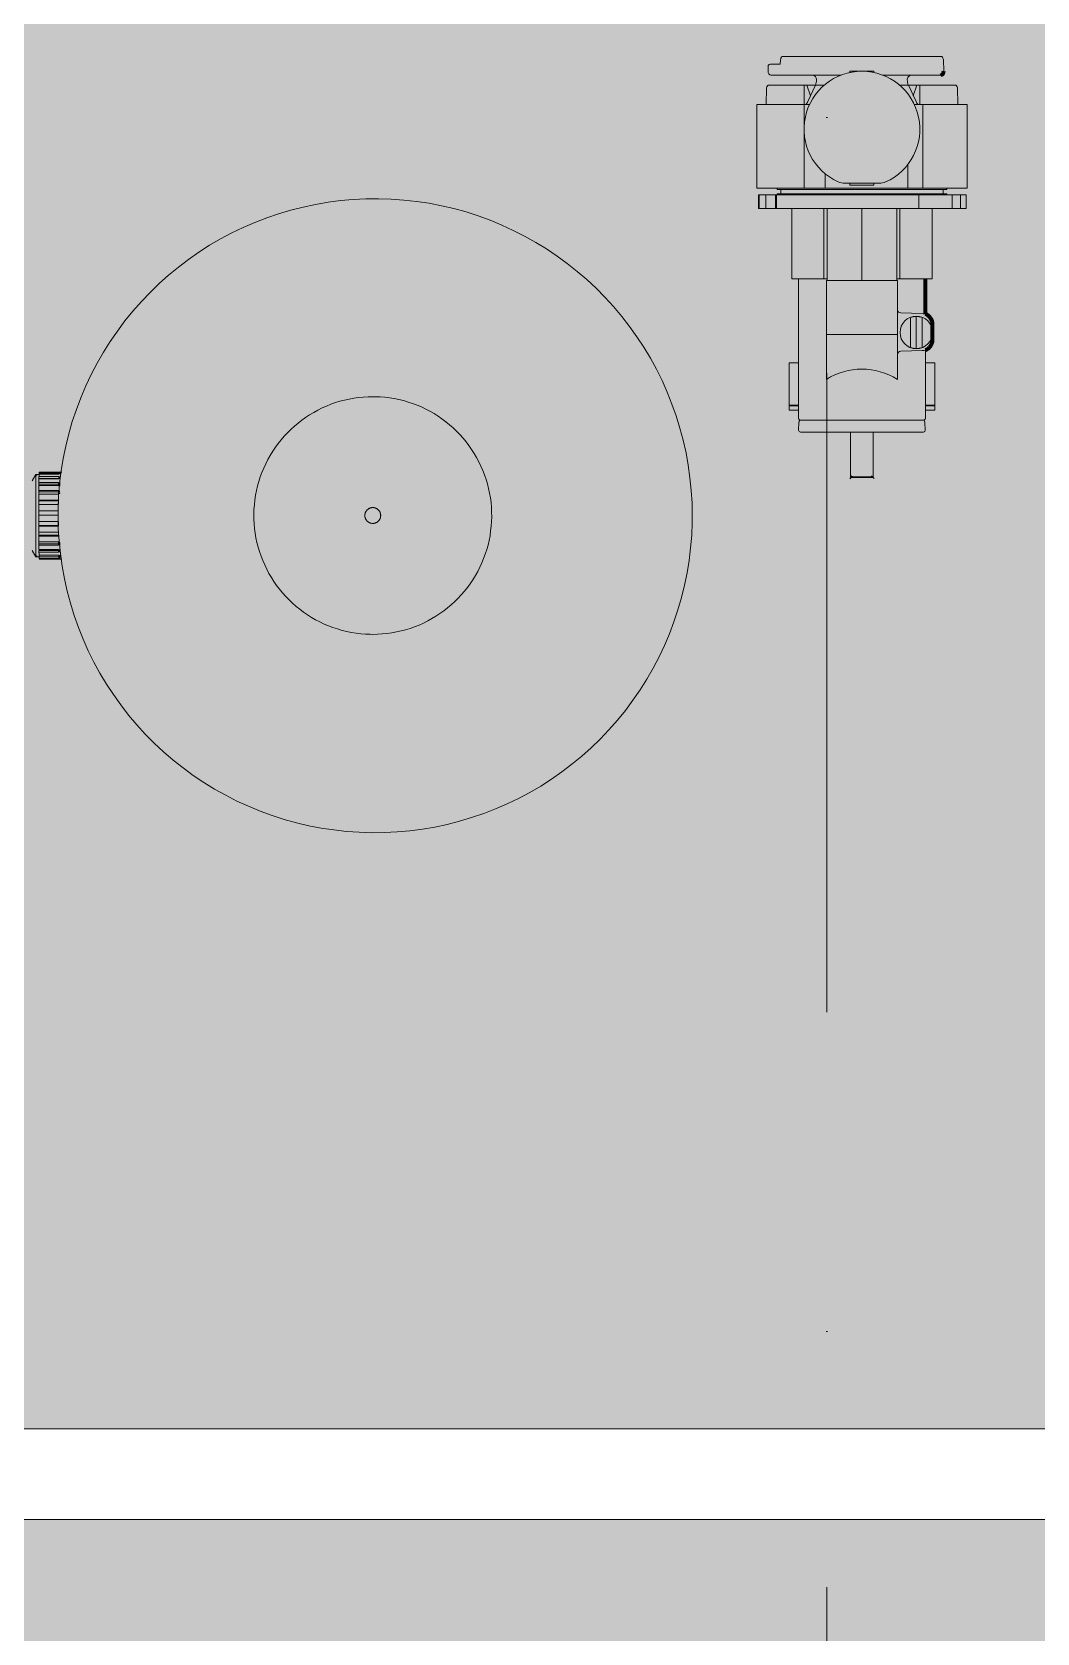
# Model space of a CAD drawing. Header units: millimetres. Extents: x -34838 to 729576, y -214038 to 121482.
# Drawn here: x 541565 to 542674, y -89363 to -87595 of the extents above; entities that cross this region are included whole.
import ezdxf
from ezdxf.enums import TextEntityAlignment as Align

# ---------------------------------------------------------------- set-up
doc = ezdxf.new("R2010")
doc.units = ezdxf.units.MM
doc.header["$MEASUREMENT"] = 0
doc.linetypes.add('Штрихпунктирная', pattern=[1340.555525, 705.555534, -352.777767, 0, -282.222223])
doc.layers.add('0_Ном._пера__202', color=7, linetype='Continuous', lineweight=13, true_color=0xe89b00)
doc.layers.add('А _ ОСІ КООРДИНАЦІЙНІ.3D', color=7, linetype='Continuous')
for name, color, linetype, lineweight in [('А _ ОСІ КООРДИНАЦІЙНІ.3D_Ном._пера__105', 7, 'Continuous', 13), ('А _ ОСІ КООРДИНАЦІЙНІ.3D_Ном._пера__25', 7, 'Continuous', 0), ('АБ _ 0 _ СТІНИ _ ЗОВНІШНІ .3D_Ном._пера__1', 7, 'Continuous', 13), ('АП _ 0 _ ОБЛАДНАННЯ (НИЖНЄ).3D_Ном._пера__13', 7, 'Continuous', 80), ('АП _ 0 _ ОБЛАДНАННЯ (НИЖНЄ).3D_Ном._пера__155', 1, 'Continuous', 13), ('АП _ 0 _ ОБЛАДНАННЯ (НИЖНЄ).3D_Ном._пера__50', 7, 'Continuous', 20)]:
    doc.layers.add(name, color=color, linetype=linetype, lineweight=lineweight)
doc.styles.add('СГЕНЕРИР_СТИЛЬ_1', font='Arial.ttf')

# ---------------------------------------------------------------- blocks, each defined once
blk = doc.blocks.new('Стандартный Маркер Сетки')
at = {"layer": 'А _ ОСІ КООРДИНАЦІЙНІ.3D_Ном._пера__105', "color": 7, "linetype": 'Штрихпунктирная', "lineweight": 13}
blk.add_line((500, 0), (18399.2, 0), dxfattribs=at)
at = {"layer": 'А _ ОСІ КООРДИНАЦІЙНІ.3D_Ном._пера__25', "color": 7, "lineweight": 0, "style": 'СГЕНЕРИР_СТИЛЬ_1'}
blk.add_attdef('AC_MarkerText_1', text='', height=700, rotation=90, dxfattribs=at).set_placement((19899.2, 40), align=Align.MIDDLE_CENTER)

msp = doc.modelspace()

# ---------------------------------------------------------------- hatches: boundary and pattern name
at = {"layer": '0_Ном._пера__202', "linetype": 'Continuous', "lineweight": 0, "true_color": 0x3a2600}
h = msp.add_hatch(color=38, dxfattribs=at)
h.paths.add_polyline_path([(537345.8, -89145.7), (537345.8, -85887.7), (549367.8, -85887.7), (549367.8, -91535.7), (548746.8, -91535.7), (548466.8, -91537.7), (548466.8, -91937.7), (548746.8, -91937.7), (548746.8, -93917.7), (524541.8, -93917.7), (524541.8, -91939.1), (524641.8, -91937.7), (524641.8, -91537.7), (524541.8, -91535.7), (524541.8, -89145.7)])
h.paths.add_polyline_path([(548441.8, -93667.7), (548441.8, -93567.7), (540441.8, -93567.7), (540441.8, -89237.7), (546311.8, -89237.7), (546311.8, -86887.7), (546215.8, -86887.7), (546211.8, -86887.7), (546211.8, -89137.7), (540441.8, -89137.7), (540441.8, -88437.7), (539841.8, -88437.7), (539841.8, -88542.3), (538499.8, -88542.3), (538499.8, -86772.3), (538399.8, -86772.3), (538399.8, -88642.3), (539841.8, -88642.3), (539841.8, -88900), (539841.8, -89237.7), (540341.8, -89237.7), (540341.8, -93567.7), (528441.8, -93567.7), (528441.8, -93667.7)], flags=0)
h.paths.add_polyline_path([(530641.8, -91937.7), (530241.8, -91937.7), (530241.8, -91537.7), (530641.8, -91537.7)], flags=0)
h.paths.add_polyline_path([(536241.8, -91537.7), (536641.8, -91537.7), (536641.8, -91937.7), (536241.8, -91937.7)], flags=0)
h.paths.add_polyline_path([(542641.8, -91937.7), (542241.8, -91937.7), (542241.8, -91537.7), (542641.8, -91537.7)], flags=0)
h.paths.add_polyline_path([(548016.8, -91937.7), (548016.8, -91537.7), (548416.8, -91537.7), (548416.8, -91937.7)], flags=0)

# ---------------------------------------------------------------- linework, layer by layer
at = {"layer": 'АБ _ 0 _ СТІНИ _ ЗОВНІШНІ .3D_Ном._пера__1', "color": 7, "linetype": 'Continuous', "lineweight": 13}
for p, q in [((540441.8, -89137.7), (546211.8, -89137.7)), ((546311.8, -89237.7), (539841.8, -89237.7))]:
    msp.add_line(p, q, dxfattribs=at)
at = {"layer": 'АП _ 0 _ ОБЛАДНАННЯ (НИЖНЄ).3D_Ном._пера__13', "color": 7, "linetype": 'Continuous', "lineweight": 80}
for p, q in [((542550.8, -87907), (542550.8, -87868)), ((542558.7, -87926.7), (542558.7, -87918.2)), ((542558.7, -87935.2), (542558.7, -87926.7)), ((542468.2, -88086.6), (542469, -88087.4)), ((542492.3, -88087.4), (542493.1, -88086.6))]:
    msp.add_line(p, q, dxfattribs=at)
for centre, radius, start, end in [((542566.8, -87638.8), 4.24, 282.2646, 2), ((542546.8, -87918.2), 11.9, 0, 70.4341), ((542546.8, -87935.2), 11.9, 289.5659, 0)]:
    msp.add_arc(centre, radius, start, end, dxfattribs=at)
at = {"layer": 'АП _ 0 _ ОБЛАДНАННЯ (НИЖНЄ).3D_Ном._пера__155', "color": 1, "linetype": 'Continuous', "lineweight": 13}
for p, q in [((541569.1, -88083.8), (541564.8, -88091)), ((541572.6, -88083.8), (541569.1, -88083.8)), ((541570, -88083.8), (541569.4, -88084.8)), ((541572.5, -88083.8), (541570, -88083.8)), ((541572.3, -88096.1), (541594.1, -88096.1)), ((541572.4, -88088.3), (541572.4, -88086.3)), ((541594.2, -88086.3), (541572.4, -88086.3)), ((541594.2, -88088.3), (541572.4, -88088.3)), ((541572.4, -88088.6), (541594.2, -88088.6)), ((541572.4, -88094.5), (541572.4, -88092.8)), ((541594.1, -88092.8), (541572.4, -88092.8)), ((541572.4, -88096.1), (541572.4, -88094.5)), ((541594.1, -88094.5), (541572.4, -88094.5)), ((541572.5, -88083.6), (541572.5, -88082.4)), ((541594.3, -88082.4), (541572.5, -88082.4)), ((541572.5, -88083.6), (541594.2, -88083.6)), ((541572.6, -88081.5), (541594.3, -88081.5)), ((541594.1, -88094.5), (541594.1, -88092.8)), ((541594.1, -88096.1), (541594.1, -88094.5)), ((541594.2, -88088.3), (541594.2, -88086.3)), ((541596.8, -88081.4), (541594.3, -88081.4)), ((541594.3, -88081.5), (541594.3, -88083.6)), ((541594.3, -88083.6), (541594.3, -88082.4)), ((541594.4, -88083.7), (541594.4, -88081.5)), ((541594.4, -88082.4), (541594.4, -88083.7)), ((541594.5, -88086.3), (541594.5, -88088.3)), ((541594.6, -88092.8), (541594.6, -88094.5)), ((541594.6, -88094.5), (541594.6, -88096.8)), ((541595.1, -88094.5), (541595, -88092.8)), ((541595, -88096.1), (541595.1, -88094.5)), ((541595.1, -88088.3), (541595.1, -88086.3)), ((541595.2, -88083.6), (541595.2, -88082.4)), ((541597.7, -88081.4), (541595.3, -88081.4)), ((541595.3, -88081.5), (541595.3, -88083.6)), ((541595.3, -88083.7), (541595.3, -88081.5)), ((541595.3, -88082.4), (541595.3, -88083.7)), ((541595.4, -88086.3), (541595.4, -88088.3)), ((541595.5, -88092.8), (541595.5, -88094.5)), ((541595.5, -88094.5), (541595.5, -88096.8)), ((541572.3, -88103), (541572.3, -88101.7)), ((541594, -88101.7), (541572.3, -88101.7)), ((541572.3, -88105), (541572.3, -88103)), ((541594.1, -88103), (541572.3, -88103)), ((541572.3, -88105.8), (541594, -88105.8)), ((541572.3, -88113), (541572.3, -88112.3)), ((541594, -88112.3), (541572.3, -88112.3)), ((541572.3, -88115.3), (541572.3, -88113)), ((541594, -88113), (541572.3, -88113)), ((541572.3, -88116.9), (541572.3, -88115.3)), ((541594.1, -88103), (541594, -88101.7)), ((541594.1, -88105.8), (541594.1, -88103)), ((541594.6, -88101.7), (541594.6, -88103)), ((541594.6, -88103.8), (541594.6, -88105.4)), ((541595, -88103), (541595, -88101.8)), ((541595, -88105.2), (541595, -88103.9)), ((541572.2, -88116.9), (541594, -88116.9)), ((541572.3, -88124.2), (541572.2, -88124)), ((541593.9, -88124), (541572.2, -88124)), ((541572.2, -88128.8), (541593.5, -88128.8)), ((541572.3, -88126.6), (541572.3, -88124.2)), ((541593.9, -88124.2), (541572.3, -88124.2)), ((541572.3, -88128.8), (541572.3, -88126.6)), ((541594, -88136), (541572.2, -88136)), ((541572.2, -88140.8), (541572.3, -88140.3)), ((541572.2, -88140.8), (541594, -88140.8)), ((541572.3, -88138), (541572.3, -88136)), ((541572.3, -88140.3), (541572.3, -88138)), ((541594, -88140.3), (541572.3, -88140.3)), ((541572.3, -88148.8), (541572.3, -88147.7)), ((541594, -88147.7), (541572.3, -88147.7)), ((541572.3, -88151), (541572.3, -88148.8)), ((541572.3, -88152), (541572.3, -88151)), ((541594, -88151), (541572.3, -88151)), ((541594, -88151), (541594, -88147.7)), ((541564.8, -88167.8), (541569.1, -88175)), ((541572.3, -88152), (541594, -88152)), ((541594.1, -88158.1), (541572.3, -88158.1)), ((541572.3, -88160.3), (541572.3, -88158.5)), ((541572.3, -88161.8), (541572.3, -88160.3)), ((541594.1, -88160.3), (541572.3, -88160.3)), ((541572.3, -88161.8), (541594.1, -88161.8)), ((541594.1, -88166.8), (541572.4, -88166.8)), ((541572.4, -88169.6), (541572.4, -88167.7)), ((541594.2, -88167.7), (541572.4, -88167.7)), ((541594.1, -88160.3), (541594.1, -88158.1)), ((541594.1, -88161.8), (541594.1, -88160.3)), ((541594.1, -88169.6), (541594.2, -88167.7)), ((541594.5, -88167.7), (541594.5, -88169.6)), ((541594.6, -88158.4), (541594.6, -88160.3)), ((541594.6, -88160.3), (541594.6, -88161.8)), ((541595, -88160.3), (541595, -88158.6)), ((541595, -88161.8), (541595, -88160.3)), ((541595.1, -88169.5), (541595.1, -88167.7)), ((541595.5, -88158.9), (541595.5, -88160.3)), ((541595.5, -88160.3), (541595.5, -88161.8)), ((541595.5, -88167.7), (541595.5, -88169.5)), ((541569.1, -88175), (541572.6, -88175)), ((541569.3, -88173.7), (541570, -88175)), ((541570, -88175), (541572.5, -88175)), ((541572.4, -88169.6), (541594.1, -88169.6)), ((541594.2, -88173.1), (541572.4, -88173.1)), ((541572.5, -88174.9), (541572.5, -88173.1)), ((541572.5, -88174.9), (541594.2, -88174.9)), ((541594.3, -88176.7), (541572.5, -88176.7)), ((541572.6, -88177.3), (541594.3, -88177.3)), ((541572.6, -88177.4), (541596.8, -88177.4)), ((541573.5, -88177.4), (541597.7, -88177.4)), ((541594.2, -88174.9), (541594.2, -88173.1)), ((541594.3, -88175), (541594.3, -88174.4)), ((541594.3, -88174.4), (541594.3, -88176.7)), ((541594.3, -88177.3), (541594.3, -88175)), ((541594.4, -88173.1), (541594.5, -88174.9)), ((541594.4, -88174.4), (541594.4, -88175)), ((541594.4, -88176.7), (541594.4, -88174.4)), ((541594.4, -88175), (541594.4, -88177.3)), ((541595.2, -88174.9), (541595.2, -88173.1)), ((541595.3, -88175), (541595.2, -88174.4)), ((541595.2, -88174.4), (541595.2, -88176.7)), ((541595.3, -88174.4), (541595.3, -88175)), ((541595.3, -88176.7), (541595.3, -88174.4)), ((541595.3, -88175), (541595.3, -88177.3)), ((541595.3, -88177.3), (541595.3, -88175)), ((541595.4, -88173.1), (541595.4, -88174.9))]:
    msp.add_line(p, q, dxfattribs=at)
for centre, major_axis, start_param, end_param in [((541569.1, -88129.4), (0, 45.6), 0, 1.570782), ((541569.1, -88129.4), (0, 45.6), 6.058772, 6.283171), ((541570, -88129.4), (0, 45.6), 0, 0.224386), ((541570, -88129.4), (0, 45.6), 6.058772, 6.283171), ((541572.6, -88129.4), (0, 48), 0.803989, 0.955275), ((541572.6, -88129.4), (0, 48), 0.301334, 0.45262), ((541572.6, -88129.4), (0, 48), 0.552662, 0.703948), ((541572.6, -88129.4), (0, 48), 0.050007, 0.201293), ((541594.3, -88129.4), (0, 48), 0.703948, 0.803989), ((541594.3, -88129.4), (0, 48), 0.201293, 0.301334), ((541594.3, -88129.4), (0, 48), 0.45262, 0.552662), ((541594.3, -88129.4), (0, 48), 6.258161, 6.283171), ((541594.3, -88129.4), (0, 48), 0, 0.024997), ((541594.3, -88129.4), (0, 48), 5.981823, 6.081865), ((541594.3, -88129.4), (0, 48), 5.730496, 5.830537), ((541594.3, -88129.4), (0, 48), 5.479168, 5.57921), ((541595.3, -88129.4), (0, 48), 0.703948, 0.803989), ((541595.3, -88129.4), (0, 48), 0.45262, 0.552662), ((541595.3, -88129.4), (0, 48), 0.201293, 0.301334), ((541595.3, -88129.4), (0, 48), 6.258161, 6.283171), ((541595.3, -88129.4), (0, 48), 0, 0.024997), ((541595.3, -88129.4), (0, 48), 5.981823, 6.081865), ((541595.3, -88129.4), (0, 48), 5.730496, 5.830537), ((541595.3, -88129.4), (0, 48), 5.479168, 5.57921), ((541572.6, -88129.4), (0, 48), 1.055317, 1.206602), ((541594.3, -88129.4), (0, 48), 0.955275, 1.055317), ((541594.3, -88129.4), (0, 48), 1.206602, 1.306644), ((541594.3, -88129.4), (0, 48), 5.28886, 5.326769), ((541594.3, -88129.4), (0, 48), 5.236717, 5.274299), ((541595.3, -88129.4), (0, 48), 0.957092, 0.987801), ((541595.3, -88129.4), (0, 48), 1.01091, 1.041643), ((541569.1, -88129.4), (0, 45.6), 1.570782, 3.141579), ((541572.6, -88129.4), (0, 48), 1.306644, 1.45793), ((541572.6, -88129.4), (0, 48), 1.557971, 1.709257), ((541572.6, -88129.4), (0, 48), 1.809299, 1.960585), ((541572.6, -88129.4), (0, 45.6), 1.748001, 1.759278), ((541594.3, -88129.4), (0, 48), 1.709257, 1.809299), ((541594.3, -88129.4), (0, 48), 1.960585, 2.060626), ((541572.6, -88129.4), (0, 48), 2.060626, 2.211912), ((541572.6, -88129.4), (0, 48), 2.311954, 2.463239), ((541594.3, -88129.4), (0, 48), 2.211912, 2.311954), ((541594.3, -88129.4), (0, 48), 2.463239, 2.563281), ((541594.3, -88129.4), (0, 48), 3.721519, 3.819918), ((541594.3, -88129.4), (0, 48), 3.971204, 4.063808), ((541595.3, -88129.4), (0, 48), 2.224358, 2.311954), ((541595.3, -88129.4), (0, 48), 2.463239, 2.559285), ((541595.3, -88129.4), (0, 48), 3.971204, 4.021225), ((541595.3, -88129.4), (0, 48), 3.725525, 3.819918), ((541569.1, -88129.4), (0, 45.6), 3.141593, 3.365978), ((541570, -88129.4), (0, 45.6), 3.141593, 3.365978), ((541570, -88129.4), (0, 45.6), 2.917179, 3.141579), ((541572.6, -88129.4), (0, 48), 2.563281, 2.714567), ((541572.6, -88129.4), (0, 48), 2.814609, 2.965894), ((541572.6, -88129.4), (0, 48), 3.141593, 3.217222), ((541572.6, -88129.4), (0, 48), 3.065936, 3.141579), ((541573.5, -88129.4), (0, 48), 3.141593, 3.217222), ((541573.5, -88129.4), (0, 48), 3.065936, 3.141579), ((541594.3, -88129.4), (0, 48), 2.714567, 2.814609), ((541594.3, -88129.4), (0, 48), 2.965894, 3.065936), ((541594.3, -88129.4), (0, 48), 3.217222, 3.317263), ((541594.3, -88129.4), (0, 48), 3.468549, 3.568591), ((541595.3, -88129.4), (0, 48), 2.714567, 2.814609), ((541595.3, -88129.4), (0, 48), 2.965894, 3.065936), ((541595.3, -88129.4), (0, 48), 3.217222, 3.317263), ((541595.3, -88129.4), (0, 48), 3.468549, 3.568591)]:
    msp.add_ellipse(centre, major_axis=major_axis, ratio=0.007343, start_param=start_param, end_param=end_param, dxfattribs=at)
at = {"layer": 'АП _ 0 _ ОБЛАДНАННЯ (НИЖНЄ).3D_Ном._пера__50', "color": 7, "linetype": 'Continuous', "lineweight": 20}
for p, q in [((542390.6, -87630.9), (542379.3, -87630.9)), ((542390.8, -87626), (542390.6, -87630.9)), ((542568.9, -87622.4), (542392.4, -87622.4)), ((542467.4, -87638.5), (542467.4, -87640.1)), ((542493.9, -87638.5), (542467.4, -87638.5)), ((542493.9, -87640.1), (542493.9, -87638.5)), ((542571, -87638.6), (542570.6, -87626)), ((542375.4, -87656.9), (542374.9, -87675.3)), ((542429.4, -87654), (542378.4, -87654)), ((542380.3, -87642.9), (542426, -87642.9)), ((542417, -87654), (542417, -87675.3)), ((542417, -87767.9), (542417, -87654)), ((542424, -87665.7), (542420, -87654)), ((542429.4, -87654), (542421, -87672.2)), ((542426, -87642.9), (542457.9, -87642.9)), ((542429.4, -87654), (542439.2, -87654)), ((542535.4, -87642.9), (542503.5, -87642.9)), ((542531.9, -87654), (542522.1, -87654)), ((542531.9, -87654), (542540.4, -87672.2)), ((542583, -87654), (542531.9, -87654)), ((542535.4, -87642.9), (542567.7, -87642.9)), ((542537.4, -87665.7), (542541.4, -87654)), ((542544.4, -87654), (542544.4, -87675.3)), ((542586.5, -87675.3), (542586, -87656.9)), ((542374.9, -87675.3), (542364.5, -87675.3)), ((542364.5, -87675.3), (542364.5, -87767.9)), ((542374.9, -87675.3), (542422.9, -87675.3)), ((542586.5, -87675.3), (542538.4, -87675.3)), ((542547.8, -87675.3), (542547.8, -87767.9)), ((542596.9, -87675.3), (542586.5, -87675.3)), ((542596.9, -87767.9), (542596.9, -87675.3)), ((542531.5, -87741.2), (542531.5, -87767.9)), ((542440.1, -87767.9), (542440.1, -87751.9)), ((542461.8, -87762.4), (542499.7, -87762.4)), ((542467.4, -87764.6), (542467.4, -87762.4)), ((542493.9, -87762.4), (542493.9, -87764.6)), ((542364.5, -87767.9), (542387.1, -87767.9)), ((542387.1, -87775.1), (542366.6, -87775.1)), ((542366.6, -87775.1), (542366.6, -87790.4)), ((542367.3, -87790.4), (542367.3, -87775.1)), ((542374.5, -87790.4), (542374.5, -87775.1)), ((542385.1, -87790.4), (542385.1, -87775.1)), ((542386.5, -87790.4), (542386.5, -87775.1)), ((542387.1, -87767.9), (542574.2, -87767.9)), ((542387.1, -87767.9), (542387.1, -87769.1)), ((542387.1, -87769.1), (542391.1, -87769.1)), ((542391.1, -87774.1), (542387.1, -87774.1)), ((542387.1, -87774.1), (542387.1, -87775.1)), ((542574.2, -87775.1), (542387.1, -87775.1)), ((542391.1, -87769.1), (542570.2, -87769.1)), ((542391.1, -87769.1), (542391.1, -87774.1)), ((542570.2, -87774.1), (542391.1, -87774.1)), ((542493.9, -87764.6), (542467.4, -87764.6)), ((542543.5, -87790.4), (542543.5, -87775.1)), ((542570.2, -87774.1), (542570.2, -87769.1)), ((542570.2, -87769.1), (542574.2, -87769.1)), ((542574.2, -87774.1), (542570.2, -87774.1)), ((542574.2, -87769.1), (542574.2, -87767.9)), ((542574.2, -87767.9), (542596.9, -87767.9)), ((542574.2, -87775.1), (542574.2, -87774.1)), ((542595.8, -87775.1), (542574.2, -87775.1)), ((542580.4, -87790.4), (542580.4, -87775.1)), ((542589.3, -87790.4), (542589.3, -87775.1)), ((542595.8, -87790.4), (542595.8, -87775.1)), ((542366.6, -87790.4), (542403.2, -87790.4)), ((542403.2, -87790.4), (542403.2, -87868)), ((542558.1, -87790.4), (542403.7, -87790.4)), ((542438.8, -87868), (542438.8, -87790.4)), ((542442.3, -87869.9), (542442.3, -87790.4)), ((542480.7, -87869.9), (542480.7, -87790.4)), ((542519.1, -87869.9), (542519.1, -87790.4)), ((542522.6, -87868), (542522.6, -87790.4)), ((542558.1, -87868), (542558.1, -87790.4)), ((542558.1, -87790.4), (542595.8, -87790.4)), ((542403.2, -87868), (542410.6, -87868)), ((542442.3, -87868), (542410.6, -87868)), ((542410.6, -87868), (542410.6, -87960.8)), ((542550.8, -87868), (542519.1, -87868)), ((542550.8, -87868), (542558.1, -87868)), ((542441.4, -87869.9), (542442.3, -87869.9)), ((542441.4, -87978.9), (542441.4, -87869.9)), ((542519.1, -87869.9), (542442.3, -87869.9)), ((542519.9, -87869.9), (542519.1, -87869.9)), ((542519.9, -87978.9), (542519.9, -87869.9)), ((542547.2, -87906.3), (542523.5, -87905.5)), ((542534.2, -87911.3), (542534.2, -87942.9)), ((542540.7, -87944.8), (542540.7, -87909.5)), ((542547.2, -87942.9), (542547.2, -87911.3)), ((542441.4, -87929.5), (542519.8, -87929.5)), ((542523.5, -87947.9), (542547.2, -87947.1)), ((542550.8, -87960.8), (542550.8, -87946.4)), ((542410.6, -87960.8), (542400.3, -87960.8)), ((542400.3, -87960.8), (542400.3, -88012.8)), ((542410.6, -88012.8), (542410.6, -87960.8)), ((542550.8, -88012.8), (542550.8, -87960.8)), ((542561, -87960.8), (542550.8, -87960.8)), ((542561, -88012.8), (542561, -87960.8)), ((542400.3, -88007.2), (542410.6, -88007.2)), ((542410.6, -88008), (542400.3, -88008)), ((542561.2, -88007.2), (542550.8, -88007.2)), ((542561.2, -88008), (542550.8, -88008)), ((542400.3, -88012.8), (542410.6, -88012.8)), ((542410.6, -88012.8), (542410.6, -88021.1)), ((542411.2, -88026.2), (542410.7, -88035.1)), ((542549.2, -88023.9), (542412.1, -88023.9)), ((542550.6, -88035.1), (542550.2, -88026.2)), ((542550.8, -88021.1), (542550.8, -88012.8)), ((542550.8, -88012.8), (542561, -88012.8)), ((542412.8, -88037.1), (542468.2, -88037.1)), ((542493.1, -88037.1), (542468.2, -88037.1)), ((542468.2, -88037.1), (542468.2, -88086.6)), ((542493.1, -88086.6), (542493.1, -88037.1)), ((542493.1, -88037.1), (542548.6, -88037.1)), ((542493.1, -88086.6), (542468.2, -88086.6)), ((542469, -88087.4), (542492.3, -88087.4)), ((541595.8, -88104.4), (541594.1, -88104.4))]:
    msp.add_line(p, q, dxfattribs=at)
at = {"layer": 'АП _ 0 _ ОБЛАДНАННЯ (НИЖНЄ).3D_Ном._пера__50', "color": 7, "linetype": 'Continuous', "lineweight": 20, "flags": 128}
for points in [[(542377.3, -87633.3), (542377.3, -87636), (542377.2, -87638.8)], [(542293.4, -88129.4), (542293.2, -88115.4), (542292.3, -88101.5), (542290.9, -88087.5), (542289, -88073.7), (542286.5, -88059.9), (542283.4, -88046.2), (542279.8, -88032.7), (542275.7, -88019.3), (542271, -88006.1), (542265.8, -87993.1), (542260.1, -87980.3), (542253.9, -87967.8), (542247.2, -87955.5), (542240, -87943.5), (542232.3, -87931.8), (542224.2, -87920.4), (542215.6, -87909.3), (542206.6, -87898.6), (542197.1, -87888.3), (542187.3, -87878.3), (542177, -87868.8), (542166.4, -87859.7), (542155.5, -87851), (542144.2, -87842.7), (542132.5, -87834.9), (542120.6, -87827.6), (542108.4, -87820.7), (542095.9, -87814.4), (542083.2, -87808.5), (542070.3, -87803.2), (542057.1, -87798.4), (542043.8, -87794.1), (542030.3, -87790.4), (542016.7, -87787.2), (542002.9, -87784.5), (541989.1, -87782.4), (541975.2, -87780.9), (541961.2, -87779.9), (541947.2, -87779.4), (541933.2, -87779.6), (541919.2, -87780.3), (541905.3, -87781.5), (541891.4, -87783.3), (541877.6, -87785.7), (541863.9, -87788.6), (541850.4, -87792), (541836.9, -87796), (541823.7, -87800.5), (541810.6, -87805.6), (541797.8, -87811.2), (541785.2, -87817.2), (541772.8, -87823.8), (541760.7, -87830.9), (541748.9, -87838.4), (541737.5, -87846.4), (541726.3, -87854.9), (541715.5, -87863.8), (541705.1, -87873.1), (541695, -87882.9), (541685.4, -87893), (541676.1, -87903.5), (541667.3, -87914.4), (541658.9, -87925.6), (541651, -87937.1), (541643.5, -87949), (541636.6, -87961.1), (541630.1, -87973.5), (541624.1, -87986.2), (541618.6, -87999.1), (541613.7, -88012.2), (541609.2, -88025.5), (541605.3, -88038.9), (541602, -88052.5), (541599.2, -88066.2), (541596.9, -88080), (541595.2, -88093.9), (541594.1, -88107.9), (541593.5, -88121.9), (541593.4, -88129.4)], [(541940.8, -87998), (541935.6, -87998.1), (541930.3, -87998.4), (541925.1, -87998.9), (541919.9, -87999.6), (541914.7, -88000.6), (541909.6, -88001.7), (541904.5, -88003.1), (541899.5, -88004.6), (541894.6, -88006.4), (541889.7, -88008.3), (541884.9, -88010.5), (541880.2, -88012.8), (541875.6, -88015.3), (541871.1, -88018), (541866.7, -88020.9), (541862.4, -88023.9), (541858.3, -88027.1), (541854.3, -88030.5), (541850.4, -88034.1), (541846.7, -88037.8), (541843.1, -88041.6), (541839.7, -88045.6), (541836.4, -88049.7), (541833.3, -88053.9), (541830.4, -88058.3), (541827.6, -88062.8), (541825.1, -88067.3), (541822.7, -88072), (541820.5, -88076.8), (541818.5, -88081.6), (541816.7, -88086.6), (541815.1, -88091.6), (541813.7, -88096.6), (541812.5, -88101.7), (541811.5, -88106.9), (541810.7, -88112.1), (541810.1, -88117.3), (541809.7, -88122.5), (541809.6, -88127.8), (541809.6, -88133), (541809.9, -88138.3), (541810.3, -88143.5), (541811, -88148.7), (541811.9, -88153.9), (541813, -88159), (541814.3, -88164.1), (541815.8, -88169.1), (541817.5, -88174.1), (541819.4, -88179), (541821.5, -88183.8), (541823.7, -88188.6), (541826.2, -88193.2), (541828.9, -88197.7), (541831.7, -88202.1), (541834.7, -88206.4), (541837.9, -88210.6), (541841.2, -88214.7), (541844.7, -88218.6), (541848.4, -88222.4), (541852.2, -88226), (541856.1, -88229.5), (541860.2, -88232.8), (541864.4, -88235.9), (541868.7, -88238.9), (541873.2, -88241.7), (541877.7, -88244.3), (541882.4, -88246.7), (541887.1, -88249), (541891.9, -88251), (541896.8, -88252.9), (541901.8, -88254.5), (541906.9, -88256), (541912, -88257.2), (541917.1, -88258.3), (541922.3, -88259.1), (541927.5, -88259.8), (541932.7, -88260.2), (541938, -88260.4), (541940.8, -88260.5)], [(541940.8, -88260.5), (541946.1, -88260.3), (541951.3, -88260), (541956.5, -88259.5), (541961.7, -88258.8), (541966.9, -88257.8), (541972, -88256.7), (541977.1, -88255.3), (541982.1, -88253.8), (541987, -88252), (541991.9, -88250.1), (541996.7, -88248), (542001.4, -88245.6), (542006, -88243.1), (542010.5, -88240.4), (542014.9, -88237.5), (542019.2, -88234.5), (542023.3, -88231.3), (542027.4, -88227.9), (542031.2, -88224.3), (542035, -88220.6), (542038.5, -88216.8), (542042, -88212.8), (542045.2, -88208.7), (542048.3, -88204.5), (542051.3, -88200.1), (542054, -88195.6), (542056.6, -88191.1), (542058.9, -88186.4), (542061.1, -88181.6), (542063.1, -88176.8), (542064.9, -88171.8), (542066.6, -88166.8), (542068, -88161.8), (542069.2, -88156.7), (542070.2, -88151.5), (542070.9, -88146.3), (542071.5, -88141.1), (542071.9, -88135.9), (542072.1, -88130.6), (542072, -88125.4), (542071.7, -88120.1), (542071.3, -88114.9), (542070.6, -88109.7), (542069.7, -88104.5), (542068.6, -88099.4), (542067.3, -88094.3), (542065.8, -88089.3), (542064.1, -88084.3), (542062.2, -88079.4), (542060.2, -88074.6), (542057.9, -88069.9), (542055.4, -88065.2), (542052.8, -88060.7), (542049.9, -88056.3), (542046.9, -88052), (542043.8, -88047.8), (542040.4, -88043.7), (542036.9, -88039.8), (542033.3, -88036), (542029.5, -88032.4), (542025.5, -88029), (542021.4, -88025.6), (542017.2, -88022.5), (542012.9, -88019.5), (542008.5, -88016.7), (542003.9, -88014.1), (541999.3, -88011.7), (541994.5, -88009.4), (541989.7, -88007.4), (541984.8, -88005.5), (541979.8, -88003.9), (541974.8, -88002.4), (541969.7, -88001.2), (541964.5, -88000.1), (541959.3, -87999.3), (541954.1, -87998.6), (541948.9, -87998.2), (541943.6, -87998), (541940.8, -87998)], [(541593.4, -88129.4), (541593.7, -88143.4), (541594.6, -88157.4), (541596, -88171.3), (541597.9, -88185.2), (541600.4, -88199), (541603.5, -88212.6), (541607.1, -88226.1), (541611.2, -88239.5), (541615.9, -88252.7), (541621.1, -88265.7), (541626.8, -88278.5), (541633, -88291), (541639.7, -88303.3), (541646.9, -88315.3), (541654.6, -88327), (541662.7, -88338.4), (541671.3, -88349.5), (541680.3, -88360.2), (541689.7, -88370.5), (541699.6, -88380.5), (541709.8, -88390), (541720.4, -88399.2), (541731.4, -88407.9), (541742.7, -88416.1), (541754.3, -88423.9), (541766.3, -88431.3), (541778.5, -88438.1), (541790.9, -88444.5), (541803.7, -88450.3), (541816.6, -88455.6), (541829.8, -88460.4), (541843.1, -88464.7), (541856.6, -88468.5), (541870.2, -88471.7), (541883.9, -88474.3), (541897.8, -88476.4), (541911.7, -88478), (541925.7, -88479), (541939.7, -88479.4), (541953.7, -88479.3), (541967.6, -88478.6), (541981.6, -88477.3), (541995.5, -88475.5), (542009.3, -88473.2), (542023, -88470.3), (542036.5, -88466.8), (542049.9, -88462.8), (542063.2, -88458.3), (542076.2, -88453.2), (542089.1, -88447.7), (542101.7, -88441.6), (542114.1, -88435), (542126.1, -88428), (542137.9, -88420.4), (542149.4, -88412.4), (542160.6, -88403.9), (542171.4, -88395), (542181.8, -88385.7), (542191.9, -88376), (542201.5, -88365.8), (542210.8, -88355.3), (542219.6, -88344.5), (542228, -88333.2), (542235.9, -88321.7), (542243.3, -88309.8), (542250.3, -88297.7), (542256.8, -88285.3), (542262.8, -88272.6), (542268.3, -88259.8), (542273.2, -88246.7), (542277.6, -88233.4), (542281.5, -88219.9), (542284.9, -88206.3), (542287.7, -88192.6), (542289.9, -88178.8), (542291.6, -88164.9), (542292.8, -88151), (542293.4, -88137), (542293.4, -88129.4)], [(541940.8, -88120.5), (541940.5, -88120.5), (541940.1, -88120.5), (541939.8, -88120.5), (541939.4, -88120.6), (541939.1, -88120.6), (541938.7, -88120.7), (541938.4, -88120.8), (541938.1, -88120.9), (541937.7, -88121), (541937.4, -88121.1), (541937.1, -88121.3), (541936.8, -88121.4), (541936.5, -88121.6), (541936.2, -88121.8), (541935.9, -88122), (541935.6, -88122.2), (541935.3, -88122.4), (541935, -88122.6), (541934.8, -88122.9), (541934.5, -88123.1), (541934.3, -88123.4), (541934.1, -88123.6), (541933.8, -88123.9), (541933.6, -88124.2), (541933.4, -88124.5), (541933.3, -88124.8), (541933.1, -88125.1), (541932.9, -88125.4), (541932.8, -88125.7), (541932.7, -88126), (541932.5, -88126.4), (541932.4, -88126.7), (541932.3, -88127), (541932.3, -88127.4), (541932.2, -88127.7), (541932.1, -88128.1), (541932.1, -88128.4), (541932.1, -88128.8), (541932.1, -88129.1), (541932.1, -88129.5), (541932.1, -88129.8), (541932.1, -88130.2), (541932.2, -88130.5), (541932.2, -88130.9), (541932.3, -88131.2), (541932.4, -88131.5), (541932.5, -88131.9), (541932.6, -88132.2), (541932.7, -88132.5), (541932.9, -88132.8), (541933, -88133.2), (541933.2, -88133.5), (541933.3, -88133.8), (541933.5, -88134.1), (541933.7, -88134.4), (541933.9, -88134.6), (541934.2, -88134.9), (541934.4, -88135.2), (541934.6, -88135.4), (541934.9, -88135.7), (541935.2, -88135.9), (541935.4, -88136.1), (541935.7, -88136.3), (541936, -88136.5), (541936.3, -88136.7), (541936.6, -88136.9), (541936.9, -88137), (541937.2, -88137.2), (541937.6, -88137.3), (541937.9, -88137.4), (541938.2, -88137.6), (541938.5, -88137.7), (541938.9, -88137.7), (541939.2, -88137.8), (541939.6, -88137.9), (541939.9, -88137.9), (541940.3, -88137.9), (541940.6, -88138), (541940.8, -88138)], [(541940.8, -88138), (541941.2, -88137.9), (541941.5, -88137.9), (541941.9, -88137.9), (541942.2, -88137.8), (541942.5, -88137.8), (541942.9, -88137.7), (541943.2, -88137.6), (541943.6, -88137.5), (541943.9, -88137.4), (541944.2, -88137.3), (541944.5, -88137.1), (541944.9, -88137), (541945.2, -88136.8), (541945.5, -88136.6), (541945.8, -88136.4), (541946, -88136.2), (541946.3, -88136), (541946.6, -88135.8), (541946.8, -88135.5), (541947.1, -88135.3), (541947.3, -88135), (541947.6, -88134.8), (541947.8, -88134.5), (541948, -88134.2), (541948.2, -88133.9), (541948.4, -88133.6), (541948.5, -88133.3), (541948.7, -88133), (541948.8, -88132.7), (541949, -88132.4), (541949.1, -88132), (541949.2, -88131.7), (541949.3, -88131.4), (541949.4, -88131), (541949.4, -88130.7), (541949.5, -88130.3), (541949.5, -88130), (541949.5, -88129.6), (541949.6, -88129.3), (541949.6, -88128.9), (541949.5, -88128.6), (541949.5, -88128.3), (541949.5, -88127.9), (541949.4, -88127.6), (541949.3, -88127.2), (541949.2, -88126.9), (541949.1, -88126.5), (541949, -88126.2), (541948.9, -88125.9), (541948.8, -88125.6), (541948.6, -88125.2), (541948.5, -88124.9), (541948.3, -88124.6), (541948.1, -88124.3), (541947.9, -88124.1), (541947.7, -88123.8), (541947.5, -88123.5), (541947.2, -88123.2), (541947, -88123), (541946.7, -88122.8), (541946.5, -88122.5), (541946.2, -88122.3), (541945.9, -88122.1), (541945.6, -88121.9), (541945.3, -88121.7), (541945, -88121.5), (541944.7, -88121.4), (541944.4, -88121.2), (541944.1, -88121.1), (541943.7, -88121), (541943.4, -88120.8), (541943.1, -88120.8), (541942.7, -88120.7), (541942.4, -88120.6), (541942, -88120.5), (541941.7, -88120.5), (541941.3, -88120.5), (541941, -88120.5), (541940.8, -88120.5)]]:
    msp.add_lwpolyline(points, dxfattribs=at)
at = {"layer": 'АП _ 0 _ ОБЛАДНАННЯ (НИЖНЄ).3D_Ном._пера__50', "color": 7, "linetype": 'Continuous', "lineweight": 20}
msp.add_circle((542540.7, -87927.1), 18, dxfattribs=at)
for centre, radius, start, end in [((542380.6, -87639.5), 3.45, 167.8946, 265.6831), ((542379.3, -87633), 2.03, 90, 190.1112), ((542397.1, -87626.7), 6.32, 137.7401, 174.2599), ((542480.7, -87702.6), 63.9, 294.0893, 245.7452), ((542564.3, -87626.7), 6.32, 5.7401, 42.2599), ((542378.4, -87657), 3, 90, 178.5), ((542425.6, -87647.9), 5, 355.9585, 86.0415), ((542409.5, -87646.8), 21.2, 340.0415, 355.9585), ((542535.7, -87647.9), 5, 93.9585, 184.0415), ((542551.8, -87646.8), 21.2, 184.0415, 199.9585), ((542583, -87657), 3, 1.5, 90), ((542413.3, -87668.6), 8.5, 308.2584, 335.1004), ((542548.1, -87668.6), 8.5, 204.8996, 231.7416), ((542461.8, -87744.5), 17.8, 245.7452, 270), ((542499.7, -87745.2), 17.2, 270, 294.0893), ((542523.7, -87901.5), 4, 192.7209, 268), ((542540.7, -87927.1), 17.7, 68.3189, 111.6091), ((542546.8, -87918.2), 11.9, 70.4341, 88), ((542523.7, -87951.9), 4, 92, 167.2791), ((542540.7, -87927.1), 17.7, 248.3909, 291.6811), ((542546.8, -87935.2), 11.9, 272, 289.5659), ((542480.6, -88041.3), 73.7, 57.8762, 122.1238), ((542413.9, -88021.1), 3.32, 180, 237.3839), ((542415, -88026.4), 3.76, 139.0229, 177), ((542547.5, -88021.1), 3.32, 302.6161, 0), ((542546.4, -88026.4), 3.76, 3, 40.9771), ((542412.8, -88035.1), 2.03, 181.0439, 270), ((542548.6, -88035.1), 2.03, 270, 358.9561)]:
    msp.add_arc(centre, radius, start, end, dxfattribs=at)

# ---------------------------------------------------------------- block references
at = {"layer": 'А _ ОСІ КООРДИНАЦІЙНІ.3D', "color": 7, "linetype": 'Continuous', "lineweight": 60, "zscale": 1000, "rotation": 270}
msp.add_blockref('Стандартный Маркер Сетки', (542441.8, -84790.6), dxfattribs=at)

doc.saveas('drawing.dxf')
